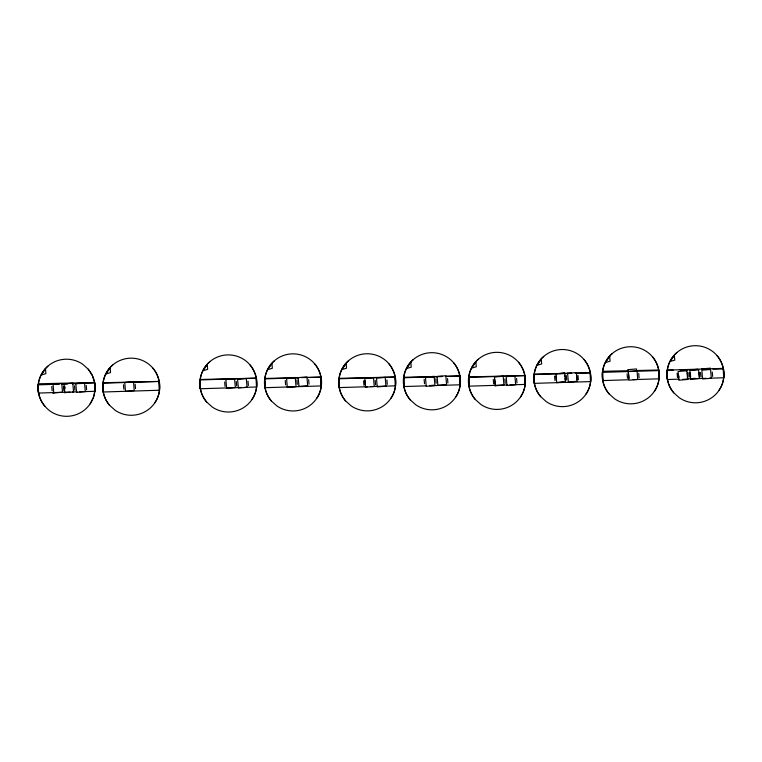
<?xml version="1.0" encoding="UTF-8"?>
<svg xmlns="http://www.w3.org/2000/svg" width="762" height="762" viewBox="0 0 762 762"><rect width="100%" height="100%" fill="white"/><g stroke="black" fill="none" stroke-linecap="round" stroke-linejoin="round"><path stroke-width="1.14" d="M44.92 406.375A28.537 28.537 0 0 1 82.648 364.188L88.201 369.16A28.537 28.537 0 0 1 50.473 411.337C41.786 405.213 36.814 394.345 38.481 383.791L94.602 382.476L95.021 389.915L93.497 397.202L90.135 403.85M79.505 391.773L94.726 391.297L94.602 382.476L92.278 375.399L88.201 369.16M154.81 402.803C163.497 390.239 159.991 371.675 147.323 363.141A28.537 28.537 0 0 0 109.595 405.317L115.148 410.289A28.537 28.537 0 0 0 152.876 368.103M251.917 399.545C260.614 386.982 257.108 368.417 244.44 359.883A28.537 28.537 0 0 0 206.702 402.06L212.255 407.032A28.537 28.537 0 0 0 249.993 364.855M316.592 398.497C325.288 385.934 321.783 367.36 309.115 358.835A28.537 28.537 0 0 0 271.377 401.012L276.93 405.975A28.537 28.537 0 0 0 314.668 363.798M390.811 398.402C399.507 385.839 396.002 367.274 383.334 358.74A28.537 28.537 0 0 0 345.596 400.917L351.149 405.889A28.537 28.537 0 0 0 388.887 363.712M455.486 397.345C464.182 384.791 460.677 366.217 448.008 357.683A28.537 28.537 0 0 0 410.27 399.869L415.823 404.832A28.537 28.537 0 0 0 453.561 362.655M520.513 396.964C529.199 384.4 525.694 365.836 513.026 357.302A28.537 28.537 0 0 0 475.298 399.478L480.851 404.451A28.537 28.537 0 0 0 518.579 362.274M585.93 394.164C594.627 381.6 591.122 363.026 578.453 354.501A28.537 28.537 0 0 0 540.715 396.678L546.268 401.641A28.537 28.537 0 0 0 584.006 359.464M654.339 391.373C663.026 378.819 659.53 360.245 646.852 351.711A28.537 28.537 0 0 0 609.124 393.897L614.677 398.859A28.537 28.537 0 0 0 652.405 356.683M719.014 390.325C727.7 377.762 724.205 359.197 711.527 350.663A28.537 28.537 0 0 0 673.798 392.84L679.352 397.812A28.537 28.537 0 0 0 717.08 355.625M47.958 366.122C40.443 372.799 36.814 383.153 38.51 393.059L70.133 392.068M112.624 365.074C100.984 374.952 99.565 393.802 109.595 405.317M209.74 361.817C198.101 371.704 196.672 390.544 206.702 402.06M274.415 360.759C262.776 370.646 261.347 389.487 271.377 401.012M348.634 360.674C336.995 370.561 335.566 389.401 345.596 400.917M413.309 359.616C401.669 369.503 400.24 388.344 410.27 399.869M478.336 359.235C466.687 369.122 465.268 387.963 475.298 399.478M543.754 356.425C532.114 366.312 530.685 385.153 540.715 396.678M612.162 353.644C600.513 363.531 599.094 382.372 609.124 393.897M676.837 352.596C665.188 362.474 663.769 381.324 673.798 392.84M51.94 384.286L61.76 383.438L62.513 392.211L52.692 393.059M63.827 383.905L72.8 383.153L73.552 391.935L64.579 392.687M225.619 379.6L234.591 378.847L235.344 387.62L226.371 388.382M134.274 390.554L125.492 391.306L124.739 382.534L133.521 381.781L134.207 390.554M286.598 378.219L295.313 377.476M297.685 377.676L306.924 376.885L307.677 385.658L298.437 386.458M287.35 386.991L290.617 386.715M425.491 377.076L434.207 376.323M436.578 376.533L445.818 375.742L446.57 384.515L437.855 385.258L437.102 376.485M365.265 387.229L374.237 386.477L373.485 377.704L364.769 378.447L365.522 387.229M555.936 373.885L564.652 373.142M567.023 373.342L576.377 372.58L577.12 381.295L568.347 382.048L567.604 373.332M430.597 385.477L433.873 385.201M494.957 385.801L503.93 385.039L503.177 376.266L494.462 377.009L495.214 385.791M690.124 369.922L697.754 369.275M701.764 368.894L710.479 368.151M556.689 382.657L563.223 382.105M691.963 378.609L695.23 378.323M682.504 379.447L687.953 378.981M38.252 384.839L59.341 384.181M61.684 384.105L67.532 383.924M72.219 383.772L94.469 383.076M129.845 382.353L102.908 383.2L103.184 392.001L159.401 390.239L159.277 381.419L103.156 382.734L103.184 392.001M133.36 382.248L159.125 381.438L159.401 390.239M298.666 377.828L264.7 378.895L264.976 387.696L321.193 385.934L321.069 377.114L301.19 377.581M306.867 377.571L320.916 377.133L321.193 385.934M442.246 376.533L403.593 377.752L403.87 386.553L426.12 385.858M445.76 376.428L459.81 375.99L460.086 384.791L429.635 385.743M556.289 373.866L534.038 374.561L534.314 383.362L590.531 381.6L590.407 372.78L575.205 373.132M559.803 373.751L571.519 373.38M576.205 373.237L590.255 372.799L590.531 381.6M72.476 391.992L77.162 391.849M244.802 387.353L256.518 386.991L256.242 378.181L200.025 379.943L200.301 388.753L241.297 387.467M370.818 386.61L395.411 385.839L395.135 377.038L338.919 378.8L339.195 387.601L367.303 386.725M633.174 379.628L658.939 378.819L658.682 370.599L602.466 372.361L602.723 380.581L628.488 379.771M709.555 378.209L723.614 377.762L723.319 368.37L667.102 370.132L667.398 379.524L679.104 379.162M687.305 378.905L706.041 378.314M509.883 384.886L525.113 384.41L524.837 375.599L468.62 377.361L468.897 386.172L507.54 384.953M264.947 378.428L298.856 377.628M628.412 370.703L602.694 371.313L602.723 380.581M635.432 370.542L658.816 369.999L658.939 378.819M673.208 370.122L667.369 370.256L667.398 379.524M680.228 369.951L697.763 369.541M712.965 369.189L723.49 368.941L723.614 377.762M571.7 373.218L534.286 374.094L534.314 383.362M442.427 376.38L403.841 377.285L403.87 386.553M445.932 376.295L459.962 375.971L460.086 384.791M712.241 371.97L712.622 376.409M700.526 372.456L700.907 376.847M699.068 372.58L699.44 376.971M690.286 372.608L690.658 376.914M688.819 372.656L689.191 377.047M687.353 372.78L687.734 377.171M678.837 375.837L678.971 377.457M677.132 373.199L677.513 377.59M638.708 373.361L639.089 377.752M636.641 371.132L636.451 368.941L627.736 369.684L627.926 371.885M628.564 373.723L628.945 378.114M627.107 373.847L627.478 378.238M577.977 375.39L578.358 379.781M576.52 375.514L576.891 379.905M566.271 375.59L566.642 379.981M564.804 375.714L564.899 376.809M565.042 378.476L565.185 380.105M556.05 376.009L556.422 380.39M554.584 376.133L554.965 380.524M516.598 378.514L516.979 382.895M504.882 378.952L505.263 383.343M494.738 379.314L494.929 381.505M494.976 382.076L495.109 383.705M493.271 379.438L493.652 383.829M447.532 378.581L447.913 382.972M435.826 378.781L436.197 383.162M424.139 379.324L424.52 383.705M386.906 379.943L387.277 384.334M375.19 380.39L375.561 384.781M365.036 380.752L365.389 384.848M363.579 380.876L363.95 385.267M308.639 379.724L309.02 384.115M298.209 377.628L298.961 386.41M296.932 379.924L297.304 384.315M285.245 380.467L285.626 384.848M248.012 381.095L248.383 385.477M236.296 381.533L236.668 385.924M225.876 379.59L226.628 388.372M224.685 382.019L225.057 386.41M135.141 384.229L135.522 388.62M123.463 384.772L123.835 389.163M86.22 385.401L86.601 389.792M74.505 385.839L74.886 390.23M64.999 386.801L65.132 388.344M64.084 383.905L64.837 392.678M63.484 386.277L63.856 390.668M53.045 384.181L53.797 392.963M51.768 386.477L52.149 390.868M525.113 384.41L524.98 375.58L468.859 376.895L468.897 386.172M395.411 385.839L395.288 377.019L339.166 378.333L339.195 387.601M256.518 386.991L256.394 378.162L200.273 379.476L200.301 388.753M94.602 382.476L94.726 391.297M264.957 381.905L264.976 387.696M38.51 390.744L38.51 393.059M45.472 368.903L41.31 374.999L45.882 373.647L45.472 368.903M110.147 367.846L105.985 373.952L110.547 372.599L110.147 367.846M207.254 364.588L203.092 370.694L207.664 369.341L207.254 364.588M271.929 363.541L267.767 369.637L272.339 368.284L271.929 363.541M346.148 363.445L341.986 369.551L346.558 368.198L346.148 363.445M410.823 362.398L406.66 368.494L411.232 367.141L410.823 362.398M475.85 362.007L471.688 368.113L476.26 366.76L475.85 362.007M541.268 359.207L537.105 365.303L541.677 363.95L541.268 359.207M609.676 356.425L605.514 362.522L610.086 361.169L609.676 356.425M674.351 355.368L670.189 361.474L674.761 360.121L674.351 355.368M84.534 382.848L75.809 383.6L76.562 392.373L85.287 391.63L84.534 382.848M246.317 378.543L237.601 379.286L238.354 388.068L247.069 387.315L246.317 378.543M295.294 377.942L286.579 378.695L287.331 387.467L296.047 386.725L295.294 377.942M385.21 377.4L376.485 378.142L377.247 386.925L385.963 386.172L385.21 377.4M434.188 376.799L425.472 377.552L426.225 386.324L434.94 385.582L434.188 376.799M514.912 375.961L506.187 376.704L506.94 385.486L515.664 384.734L514.912 375.961M564.747 373.056L555.974 373.809L556.717 382.524L565.49 381.772L564.747 373.056M637.013 370.675L628.288 371.427L629.041 380.2L637.765 379.457L637.013 370.675M686.886 370.751L678.113 371.504L678.856 380.219L687.638 379.466L686.886 370.751M698.621 369.77L689.848 370.522L690.591 379.247L699.364 378.495L698.621 369.77M710.555 369.465L701.84 370.218L702.593 378.99L711.308 378.247L710.555 369.465"/></g></svg>
